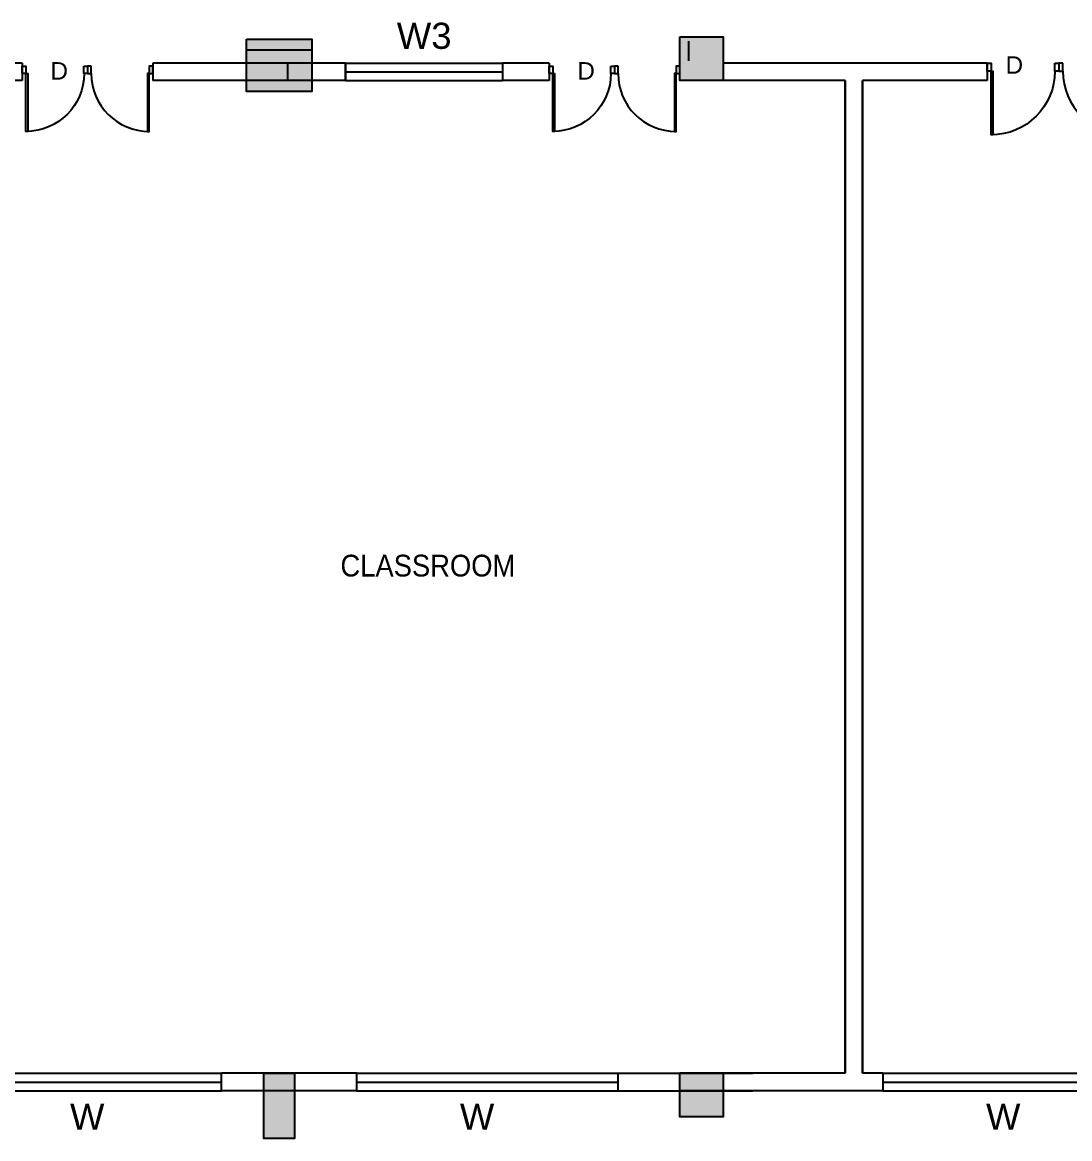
# Model space of a CAD drawing. Extents: x 53439 to 79867, y -144071 to -73305.
# Drawn here: x 66782 to 67985, y -85744 to -84463 of the extents above; entities that cross this region are included whole.
import ezdxf

# ---------------------------------------------------------------- set-up
doc = ezdxf.new("R2010")
doc.units = 0
doc.header["$LTSCALE"] = 0.1
doc.header["$MEASUREMENT"] = 0
doc.layers.get('0').update_dxf_attribs({"linetype": 'CONTINUOUS'})
for name, color, linetype in [('DOOR', 30, 'CONTINUOUS'), ('LAYER4', 130, 'CONTINUOUS'), ('TEXT', 7, 'CONTINUOUS'), ('THIN_HA', 253, 'CONTINUOUS'), ('WALL', 6, 'CONTINUOUS'), ('WIN', 102, 'CONTINUOUS')]:
    doc.layers.add(name, color=color, linetype=linetype)
doc.styles.add('DIM', font='arial.ttf', dxfattribs={"width": 0.7, "height": 1})
doc.styles.add('DUTCH', font='arial.ttf')

# ---------------------------------------------------------------- blocks, each defined once
blk = doc.blocks.new('A$C764D24B9')
at = {"layer": 'DOOR'}
for points in [[(0.056, 0.111), (0.083, 0.111), (0.083, 1), (0.056, 1)], [(0, 0), (0.056, 0), (0.056, 0.111), (0, 0.111)], [(0.944, 0), (1, 0), (1, 0.111), (0.944, 0.111)]]:
    blk.add_lwpolyline(points, close=True, dxfattribs=at)
blk.add_arc((0.056, 0.111), 0.889, 0, 90, dxfattribs=at)
blk = doc.blocks.new('YTTU')
at = {"layer": 'THIN_HA', "linetype": 'CONTINUOUS', "ltscale": 0.1}
blk.add_hatch(color=2, dxfattribs=at).paths.add_polyline_path([(-6879.58, -1156.369), (-6878.83, -1156.369), (-6878.83, -1156.969), (-6879.58, -1156.969)])
at = {"layer": 'THIN_HA', "color": 2, "linetype": 'CONTINUOUS', "ltscale": 0.1}
blk.add_lwpolyline([(-6879.58, -1156.369), (-6878.83, -1156.369), (-6878.83, -1156.969), (-6879.58, -1156.969)], close=True, dxfattribs=at)
blk = doc.blocks.new('HYTYH')
at = {"layer": 'THIN_HA', "linetype": 'CONTINUOUS', "ltscale": 0.1}
for points in [[(-6852.905, -1156.344), (-6852.405, -1156.344), (-6852.405, -1156.844), (-6852.905, -1156.844)], [(-6857.68, -1168.239), (-6857.33, -1168.239), (-6857.33, -1168.989), (-6857.68, -1168.989)], [(-6852.905, -1168.239), (-6852.405, -1168.239), (-6852.405, -1168.739), (-6852.905, -1168.739)]]:
    blk.add_hatch(color=2, dxfattribs=at).paths.add_polyline_path(points)
at = {"layer": 'THIN_HA', "color": 2, "linetype": 'CONTINUOUS', "ltscale": 0.1}
for points in [[(-6852.905, -1156.344), (-6852.405, -1156.344), (-6852.405, -1156.844), (-6852.905, -1156.844)], [(-6857.68, -1168.239), (-6857.33, -1168.239), (-6857.33, -1168.989), (-6857.68, -1168.989)], [(-6852.905, -1168.239), (-6852.405, -1168.239), (-6852.405, -1168.739), (-6852.905, -1168.739)]]:
    blk.add_lwpolyline(points, close=True, dxfattribs=at)
at = {"layer": 'THIN_HA', "color": 2, "linetype": 'CONTINUOUS'}
blk.add_blockref('YTTU', (21.7, 0), dxfattribs=at)

msp = doc.modelspace()

# ---------------------------------------------------------------- hatches: boundary and pattern name
at = {"layer": 'LAYER4', "linetype": 'CONTINUOUS', "ltscale": 0.1}
for color, points in [(256, [(67537.38, -84479.99), (67587.38, -84479.99), (67587.38, -84529.99), (67537.38, -84529.99)]), (7, [(67039.89, -84529.99), (67039.89, -84494.99), (67114.89, -84494.99), (67114.89, -84529.99)]), (7, [(67039.89, -84529.99), (67039.89, -84494.99), (67114.89, -84494.99), (67114.89, -84529.99)])]:
    msp.add_hatch(color=color, dxfattribs=at).paths.add_polyline_path(points)

# ---------------------------------------------------------------- linework, layer by layer
for p, q in [((67547.39, -84484.99, 0), (67547.39, -84504.99, 0)), ((67547.39, -84487.49, 0), (67547.39, -84507.49, 0)), ((67087.39, -84529.99), (67087.39, -84509.99)), ((67087.39, -84529.99), (67087.39, -84509.99)), ((67114.89, -84509.99), (67114.89, -84529.99)), ((67114.89, -84509.99), (67114.89, -84529.99))]:
    msp.add_line(p, q, dxfattribs=at)
msp.add_lwpolyline([(67537.38, -84479.99), (67587.38, -84479.99), (67587.38, -84529.99), (67537.38, -84529.99)], close=True, dxfattribs=at)
at = {"layer": 'LAYER4', "color": 7, "linetype": 'CONTINUOUS', "ltscale": 0.1}
msp.add_lwpolyline([(67039.89, -84529.99), (67039.89, -84494.99), (67114.89, -84494.99), (67114.89, -84529.99)], close=True, dxfattribs=at)
msp.add_lwpolyline([(67039.89, -84529.99), (67039.89, -84494.99), (67114.89, -84494.99), (67114.89, -84529.99)], close=True, dxfattribs=at)
at = {"layer": 'WALL', "linetype": 'CONTINUOUS', "ltscale": 0.1}
for p, q in [((66782.32, -84509.99), (66568.53, -84509.99)), ((66782.32, -84509.99), (66568.53, -84509.99)), ((66782.32, -84509.99), (66568.53, -84509.99)), ((66782.32, -84509.99), (66568.53, -84509.99)), ((66782.32, -84509.99), (66568.53, -84509.99)), ((66782.32, -84509.99, 0), (66782.32, -84529.99)), ((67153.63, -84509.99), (66932.32, -84509.99)), ((66932.32, -84509.99, 0), (66932.32, -84529.99)), ((67114.89, -84509.99), (67077.39, -84509.99)), ((67114.89, -84509.99), (67077.39, -84509.99)), ((67114.89, -84509.99), (67097.39, -84509.99)), ((67114.89, -84509.99), (67097.39, -84509.99)), ((67114.89, -84509.99), (67112.86, -84509.99)), ((67114.89, -84509.99), (67112.86, -84509.99)), ((67114.89, -84509.99), (67112.86, -84509.99)), ((67114.89, -84509.99), (67112.86, -84509.99)), ((67114.89, -84509.99), (67112.86, -84509.99)), ((67114.89, -84509.99), (67112.86, -84509.99)), ((67153.63, -84509.99), (67114.89, -84509.99)), ((67153.63, -84509.99), (67114.89, -84509.99)), ((67153.63, -84509.99), (67114.89, -84509.99)), ((67153.63, -84509.99), (67114.89, -84509.99)), ((67153.63, -84509.99), (67114.89, -84509.99)), ((67153.63, -84509.99), (67114.89, -84509.99)), ((67153.63, -84509.99), (67114.89, -84509.99)), ((67153.63, -84509.99), (67114.89, -84509.99)), ((67153.63, -84509.99), (67114.89, -84509.99)), ((67153.63, -84509.99), (67153.63, -84529.99)), ((67372.38, -84509.99, 0), (67333.63, -84509.99, 0)), ((67372.38, -84509.99, 0), (67333.63, -84509.99, 0)), ((67372.38, -84509.99, 0), (67333.63, -84509.99, 0)), ((67372.38, -84509.99, 0), (67333.63, -84509.99, 0)), ((67387.38, -84509.99, 0), (67333.63, -84509.99, 0)), ((67333.63, -84509.99), (67333.63, -84529.99)), ((67387.38, -84509.99, 0), (67387.38, -84529.99)), ((67890.22, -84509.99), (67587.38, -84509.99, 0)), ((67890.22, -84509.99), (67587.38, -84509.99, 0)), ((67890.22, -84509.99), (67587.38, -84509.99, 0)), ((67890.22, -84509.99), (67587.38, -84509.99, 0)), ((67890.22, -84509.99), (67587.38, -84509.99, 0)), ((67587.38, -84509.99, 0), (67587.38, -84529.99, 0)), ((67587.38, -84509.99, 0), (67587.38, -84529.99, 0)), ((67890.22, -84509.99), (67890.22, -84529.99)), ((66782.32, -84529.99), (66662.39, -84529.99)), ((66782.32, -84529.99), (66662.39, -84529.99)), ((66782.32, -84529.99), (66662.39, -84529.99)), ((66782.32, -84529.99), (66662.39, -84529.99)), ((67153.63, -84529.99), (66932.32, -84529.99)), ((67077.39, -84529.99), (67052.84, -84529.99)), ((67077.39, -84529.99), (67052.84, -84529.99)), ((67114.89, -84529.99), (67077.39, -84529.99)), ((67114.89, -84529.99), (67077.39, -84529.99)), ((67114.89, -84529.99), (67097.39, -84529.99)), ((67114.89, -84529.99), (67097.39, -84529.99)), ((67114.89, -84529.99), (67097.39, -84529.99)), ((67114.89, -84529.99), (67097.39, -84529.99)), ((67387.38, -84529.99, 0), (67333.63, -84529.99, 0)), ((67387.38, -84529.99, 0), (67333.63, -84529.99, 0)), ((67387.38, -84529.99, 0), (67333.63, -84529.99, 0)), ((67727.39, -84529.99, 0), (67587.38, -84529.99, 0)), ((67727.39, -84529.99, 0), (67587.38, -84529.99, 0)), ((67727.39, -84529.99, 0), (67587.38, -84529.99, 0)), ((67727.39, -85669.49), (67727.39, -84529.99)), ((67727.39, -84529.99), (67727.39, -85669.49)), ((67727.39, -85669.49), (67727.39, -84529.99)), ((67727.39, -84529.99), (67727.39, -85669.49)), ((67727.39, -84529.99), (67727.39, -85669.49)), ((67727.39, -85669.49), (67727.39, -84529.99)), ((67727.39, -84529.99), (67727.39, -85669.49)), ((67727.39, -85669.49), (67727.39, -84529.99)), ((67727.39, -84529.99), (67727.39, -85669.49)), ((67727.39, -84529.99), (67727.39, -85669.49)), ((67890.22, -84529.99), (67747.39, -84529.99, 0)), ((67890.22, -84529.99), (67747.39, -84529.99, 0)), ((67890.22, -84529.99), (67747.39, -84529.99, 0)), ((67890.22, -84529.99), (67747.39, -84529.99)), ((67747.39, -85669.49), (67747.39, -84529.99)), ((67747.39, -84529.99), (67747.39, -85669.49)), ((67747.39, -85669.49), (67747.39, -84529.99)), ((67747.39, -84529.99), (67747.39, -85669.49)), ((67747.39, -84529.99), (67747.39, -85669.49)), ((67747.39, -85669.49), (67747.39, -84529.99)), ((67747.39, -84529.99), (67747.39, -85669.49)), ((67747.39, -85669.49), (67747.39, -84529.99)), ((67747.39, -84529.99), (67747.39, -85669.49)), ((67747.39, -84529.99), (67747.39, -85669.49)), ((67166.13, -85669.49), (67011.14, -85669.49)), ((67011.14, -85689.49), (67011.14, -85669.49)), ((67166.13, -85669.49), (67077.39, -85669.49)), ((67166.13, -85669.49), (67077.39, -85669.49)), ((67166.13, -85669.49), (67077.39, -85669.49)), ((67166.13, -85669.49), (67166.13, -85689.49)), ((67466.13, -85669.49), (67554.88, -85669.49)), ((67466.13, -85669.49), (67554.88, -85669.49)), ((67466.13, -85669.49), (67554.88, -85669.49)), ((67466.13, -85669.49), (67621.13, -85669.49)), ((67466.13, -85669.49), (67466.13, -85689.49)), ((67587.38, -85669.49), (67537.38, -85669.49)), ((67587.38, -85669.49), (67537.38, -85669.49)), ((67587.38, -85669.49), (67537.38, -85669.49)), ((67587.38, -85669.49), (67537.38, -85669.49)), ((67727.39, -85669.49), (67587.38, -85669.49)), ((67727.39, -85669.49), (67587.38, -85669.49)), ((67727.39, -85669.49), (67587.38, -85669.49)), ((67727.39, -85669.49), (67587.38, -85669.49)), ((67770.38, -85669.49), (67747.39, -85669.49)), ((67770.38, -85669.49), (67770.38, -85689.49)), ((67770.38, -85669.49, 0), (67770.38, -85689.49, 0)), ((67166.13, -85689.49), (67011.14, -85689.49)), ((67466.13, -85689.49), (67621.13, -85689.49)), ((67587.38, -85689.49), (67537.38, -85689.49)), ((67770.38, -85689.49), (67587.38, -85689.49))]:
    msp.add_line(p, q, dxfattribs=at)
for points in [[(67153.63, -84529.99), (67153.63, -84509.99)], [(67770.38, -85669.49), (67770.38, -85689.49)]]:
    msp.add_lwpolyline(points, dxfattribs=at)
at = {"layer": 'WIN'}
for p, q in [((67153.63, -84509.99), (67333.63, -84509.99)), ((67153.63, -84519.99), (67333.63, -84519.99)), ((67153.63, -84529.99), (67333.63, -84529.99)), ((66711.14, -85669.49), (67011.14, -85669.49)), ((67166.13, -85669.49), (67466.13, -85669.49)), ((67770.38, -85669.49, 0), (68070.38, -85669.49, 0)), ((66711.14, -85679.49), (67011.14, -85679.49)), ((67166.13, -85679.49), (67466.13, -85679.49)), ((67770.38, -85679.49, 0), (68070.38, -85679.49, 0)), ((66711.14, -85689.49), (67011.14, -85689.49)), ((67166.13, -85689.49), (67466.13, -85689.49)), ((67770.38, -85689.49, 0), (68070.38, -85689.49, 0))]:
    msp.add_line(p, q, dxfattribs=at)

# ---------------------------------------------------------------- block references
at = {"layer": 'THIN_HA', "color": 2, "linetype": 'CONTINUOUS', "xscale": 100, "yscale": 100, "zscale": 100}
msp.add_blockref('HYTYH', (752827.85, 31154.42), dxfattribs=at)
at = {"layer": 'WALL', "linetype": 'CONTINUOUS', "ltscale": 0.1, "rotation": 180}
for p, xscale, yscale, zscale in [((67890.22, -84509.99), -82.50000000116415, 82.50000000116415, 82.50000000115048), ((68055.22, -84509.99), 82.50000000116415, 82.50000000116415, 82.50000000116415), ((66782.32, -84513.56), -75.00000000101863, 75.00000000106229, 75.0000000010459), ((66932.32, -84513.56), 75.00000000101863, 75.00000000101863, 75.00000000101863), ((67387.38, -84513.56), -75.00000000101863, 75.00000000106229, 75.0000000010459), ((67537.38, -84513.56), 75.00000000101863, 75.00000000101863, 75.00000000101863)]:
    msp.add_blockref('A$C764D24B9', p, dxfattribs=dict(at, xscale=xscale, yscale=yscale, zscale=zscale))

# ---------------------------------------------------------------- texts
at = {"style": 'DIM'}
for s, height, p in [('W3', 30, (67212.42, -84493.71)), ('D', 20, (66814.62, -84528.96)), ('D', 20, (67419.69, -84528.96)), ('D', 20, (67911.5, -84522.23)), ('W', 30, (66837.08, -85734.25, 0)), ('W', 30, (67284.83, -85734.25, 0)), ('W', 30, (67889.07, -85734.25))]:
    msp.add_text(s, height=height, dxfattribs=at).set_placement(p)
at = {"layer": 'TEXT', "style": 'DUTCH', "width": 0.9}
msp.add_text('CLASSROOM', height=25, dxfattribs=at).set_placement((67147.67, -85099.3, 0))

doc.saveas('drawing.dxf')
